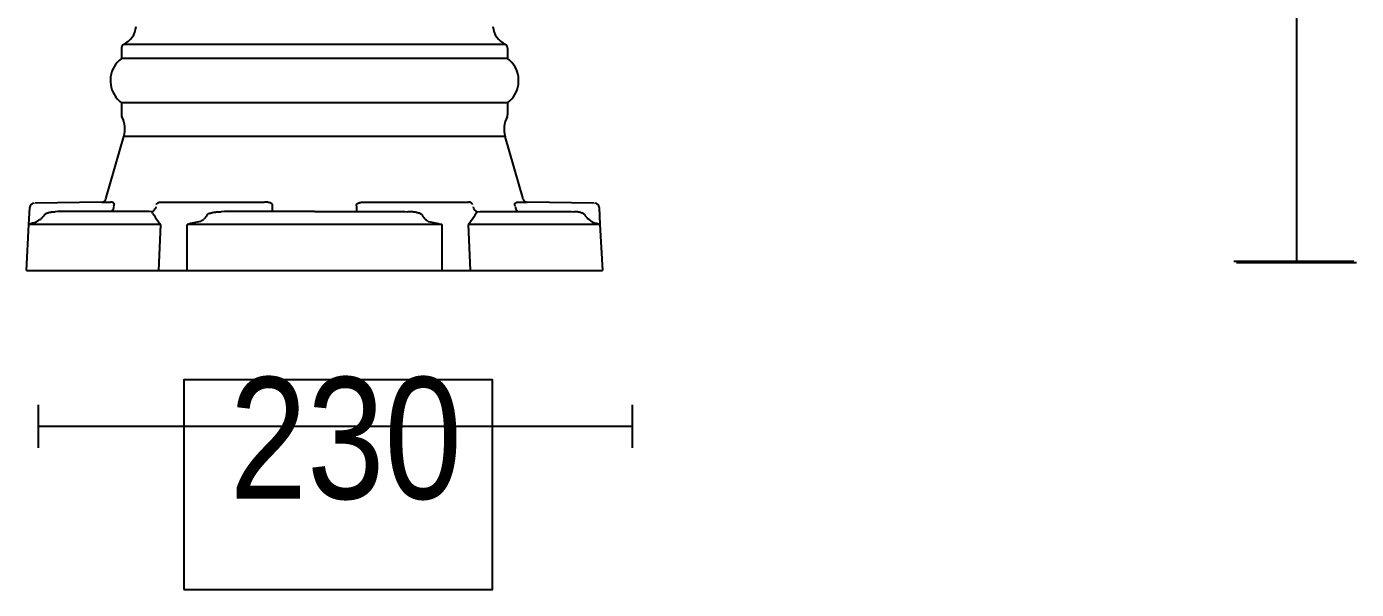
# Model space of a CAD drawing. Extents: x 0 to 180, y 0 to 331.
# Drawn here: x 22.9 to 99.2, y 0 to 32.3 of the extents above; entities that cross this region are included whole.
import ezdxf

# ---------------------------------------------------------------- set-up
doc = ezdxf.new("R2010")
doc.units = 0
doc.layers.add('LIVELLO_1', color=160, linetype='Continuous')
doc.styles.add('STD', font='txt')

# ---------------------------------------------------------------- blocks, each defined once
blk = doc.blocks.new('AI9-BLK1')
at = {"layer": 'LIVELLO_1', "color": 7}
for p, q in [((5.637, 13.135), (5.633, -146.609)), ((-61.828, -134.298), (-61.828, -134.892)), ((-61.689, -134.073), (-39.798, -134.073)), ((-39.656, -134.298), (-39.656, -134.892)), ((-39.656, -134.892), (-61.828, -134.892)), ((-61.828, -137.426), (-61.828, -138.122)), ((-39.656, -137.426), (-61.828, -137.426)), ((-39.656, -137.426), (-39.656, -138.122)), ((-62.715, -142.948), (-61.689, -139.362)), ((-39.799, -139.362), (-61.689, -139.362)), ((-38.77, -142.948), (-39.799, -139.362)), ((-67.137, -144.412), (-67.084, -143.438)), ((-62.954, -143.131), (-66.787, -143.197)), ((-62.954, -143.131), (-62.455, -143.131)), ((-59.591, -143.131), (-53.607, -143.131)), ((-53.172, -143.367), (-53.172, -143.665)), ((-48.317, -143.665), (-48.317, -143.367)), ((-47.88, -143.131), (-41.895, -143.131)), ((-39.032, -143.131), (-38.533, -143.131)), ((-34.7, -143.197), (-38.533, -143.131)), ((-34.403, -143.438), (-34.352, -144.412)), ((-67.273, -147.053), (-67.137, -144.412)), ((-59.585, -144.412), (-67.137, -144.412)), ((-59.585, -144.412), (-59.703, -147.053)), ((-58.058, -147.053), (-58.058, -144.412)), ((-50.744, -144.412), (-58.058, -144.412)), ((-43.427, -144.412), (-50.744, -144.412)), ((-43.427, -144.412), (-43.427, -147.053)), ((-34.352, -144.412), (-41.902, -144.412)), ((-41.783, -147.053), (-41.902, -144.412)), ((-34.352, -144.412), (-34.214, -147.053)), ((2.043, -146.52), (8.927, -146.52)), ((-67.273, -147.053), (-50.744, -147.053)), ((-50.744, -147.053), (-34.214, -147.053)), ((2.191, -146.597), (9.076, -146.597)), ((-66.61, -154.772), (-66.61, -157.234)), ((-32.513, -154.772), (-32.513, -157.234)), ((-32.513, -156.004), (-66.61, -156.004))]:
    blk.add_line(p, q, dxfattribs=at)
for points in [[(-60.038, -143.679), (-60.069, -143.679), (-60.099, -143.679)], [(-41.446, -143.679), (-41.418, -143.679), (-41.389, -143.679)]]:
    blk.add_lwpolyline(points, dxfattribs=at)
blk.add_lwpolyline([(-58.251, -165.359), (-40.525, -165.359), (-40.525, -153.331), (-58.251, -153.331)], close=True, dxfattribs=at)
for points in [[(-61.689, -134.073), (-61.295, -133.879), (-61.031, -133.495), (-60.989, -133.057)], [(-40.499, -133.057), (-40.454, -133.495), (-40.192, -133.879), (-39.798, -134.073)], [(-61.689, -134.073), (-61.773, -134.113), (-61.828, -134.203), (-61.828, -134.298)], [(-39.656, -134.298), (-39.656, -134.203), (-39.712, -134.113), (-39.798, -134.073)], [(-61.828, -138.122), (-61.828, -138.16), (-61.818, -138.201), (-61.799, -138.239)], [(-39.686, -138.239), (-39.668, -138.201), (-39.656, -138.16), (-39.656, -138.122)], [(-61.689, -139.362), (-61.58, -138.988), (-61.618, -138.585), (-61.799, -138.239)], [(-39.686, -138.239), (-39.867, -138.585), (-39.907, -138.988), (-39.799, -139.362)], [(-66.838, -143.197), (-66.966, -143.201), (-67.078, -143.303), (-67.084, -143.438)], [(-62.954, -143.131), (-62.841, -143.128), (-62.746, -143.055), (-62.715, -142.948)], [(-38.77, -142.948), (-38.741, -143.055), (-38.644, -143.128), (-38.533, -143.131)], [(-34.403, -143.438), (-34.411, -143.303), (-34.519, -143.201), (-34.651, -143.197)]]:
    blk.add_open_spline(points, degree=3, dxfattribs=at)
for points, knots in [([(-61.828, -134.892), (-62.53, -135.415), (-62.67, -136.41), (-62.145, -137.107), (-62.054, -137.227), (-61.95, -137.337), (-61.828, -137.426)], [0, 0, 0, 0, 1, 1, 1, 2, 2, 2, 2]), ([(-39.656, -137.426), (-38.958, -136.901), (-38.815, -135.907), (-39.34, -135.209), (-39.429, -135.089), (-39.537, -134.982), (-39.656, -134.892)], [0, 0, 0, 0, 1, 1, 1, 2, 2, 2, 2]), ([(-62.275, -143.367), (-62.264, -143.352), (-62.257, -143.34), (-62.248, -143.326), (-62.244, -143.311), (-62.238, -143.299), (-62.238, -143.284), (-62.234, -143.273), (-62.234, -143.264), (-62.238, -143.254), (-62.238, -143.244), (-62.241, -143.233), (-62.244, -143.222), (-62.247, -143.22), (-62.248, -143.215), (-62.251, -143.209), (-62.251, -143.206), (-62.257, -143.201), (-62.26, -143.197), (-62.264, -143.192), (-62.269, -143.189), (-62.273, -143.183), (-62.278, -143.178), (-62.283, -143.175), (-62.284, -143.172), (-62.291, -143.168), (-62.296, -143.166), (-62.302, -143.163), (-62.306, -143.16), (-62.311, -143.158), (-62.319, -143.155), (-62.325, -143.151), (-62.333, -143.149), (-62.342, -143.146), (-62.352, -143.143), (-62.36, -143.139), (-62.372, -143.137), (-62.385, -143.134), (-62.397, -143.134), (-62.411, -143.134), (-62.427, -143.131), (-62.439, -143.131), (-62.455, -143.131)], [0, 0, 0, 0, 1, 1, 1, 2, 2, 2, 3, 3, 3, 4, 4, 4, 5, 5, 5, 6, 6, 6, 7, 7, 7, 8, 8, 8, 9, 9, 9, 10, 10, 10, 11, 11, 11, 12, 12, 12, 13, 13, 13, 14, 14, 14, 14]), ([(-62.284, -143.398), (-62.284, -143.421), (-62.286, -143.45), (-62.292, -143.473), (-62.296, -143.496), (-62.303, -143.52), (-62.311, -143.542), (-62.322, -143.566), (-62.333, -143.587), (-62.35, -143.609), (-62.367, -143.629), (-62.391, -143.647), (-62.411, -143.665)], [0, 0, 0, 0, 1, 1, 1, 2, 2, 2, 3, 3, 3, 4, 4, 4, 4]), ([(-59.848, -143.398), (-59.851, -143.413), (-59.855, -143.427), (-59.858, -143.444), (-59.861, -143.459), (-59.864, -143.473), (-59.87, -143.49), (-59.891, -143.523), (-59.915, -143.557), (-59.943, -143.587), (-59.972, -143.618), (-60.012, -143.647), (-60.049, -143.673)], [0, 0, 0, 0, 1, 1, 1, 2, 2, 2, 3, 3, 3, 4, 4, 4, 4]), ([(-59.821, -143.27), (-59.816, -143.258), (-59.806, -143.244), (-59.8, -143.233), (-59.793, -143.222), (-59.787, -143.215), (-59.775, -143.206), (-59.767, -143.197), (-59.763, -143.192), (-59.755, -143.189), (-59.748, -143.181), (-59.741, -143.175), (-59.735, -143.168), (-59.73, -143.168), (-59.725, -143.165), (-59.721, -143.163), (-59.718, -143.16), (-59.711, -143.158), (-59.705, -143.154), (-59.699, -143.151), (-59.691, -143.149), (-59.684, -143.146), (-59.674, -143.143), (-59.668, -143.139), (-59.658, -143.137), (-59.651, -143.137), (-59.639, -143.134), (-59.627, -143.134), (-59.614, -143.131), (-59.603, -143.131), (-59.591, -143.131)], [0, 0, 0, 0, 1, 1, 1, 2, 2, 2, 3, 3, 3, 4, 4, 4, 5, 5, 5, 6, 6, 6, 7, 7, 7, 8, 8, 8, 9, 9, 9, 10, 10, 10, 10]), ([(-53.172, -143.367), (-53.162, -143.352), (-53.156, -143.339), (-53.15, -143.323), (-53.147, -143.311), (-53.149, -143.293), (-53.156, -143.278), (-53.158, -143.27), (-53.162, -143.259), (-53.169, -143.252), (-53.175, -143.241), (-53.186, -143.233), (-53.192, -143.222), (-53.201, -143.22), (-53.207, -143.215), (-53.214, -143.209), (-53.22, -143.206), (-53.228, -143.201), (-53.235, -143.197), (-53.246, -143.192), (-53.253, -143.189), (-53.262, -143.183), (-53.274, -143.178), (-53.283, -143.175), (-53.292, -143.172), (-53.302, -143.168), (-53.313, -143.166), (-53.322, -143.163), (-53.335, -143.16), (-53.342, -143.158), (-53.353, -143.155), (-53.369, -143.151), (-53.387, -143.149), (-53.403, -143.146), (-53.42, -143.143), (-53.438, -143.139), (-53.456, -143.137), (-53.478, -143.134), (-53.505, -143.134), (-53.529, -143.134), (-53.553, -143.131), (-53.581, -143.131), (-53.607, -143.131)], [0, 0, 0, 0, 1, 1, 1, 2, 2, 2, 3, 3, 3, 4, 4, 4, 5, 5, 5, 6, 6, 6, 7, 7, 7, 8, 8, 8, 9, 9, 9, 10, 10, 10, 11, 11, 11, 12, 12, 12, 13, 13, 13, 14, 14, 14, 14]), ([(-48.317, -143.367), (-48.324, -143.352), (-48.33, -143.339), (-48.335, -143.323), (-48.338, -143.311), (-48.337, -143.293), (-48.33, -143.278), (-48.33, -143.27), (-48.323, -143.259), (-48.317, -143.252), (-48.31, -143.241), (-48.302, -143.233), (-48.293, -143.222), (-48.287, -143.22), (-48.279, -143.215), (-48.269, -143.209), (-48.266, -143.206), (-48.257, -143.201), (-48.251, -143.197), (-48.24, -143.192), (-48.233, -143.189), (-48.223, -143.183), (-48.211, -143.178), (-48.204, -143.175), (-48.194, -143.172), (-48.185, -143.168), (-48.174, -143.166), (-48.163, -143.163), (-48.153, -143.16), (-48.144, -143.158), (-48.132, -143.155), (-48.116, -143.151), (-48.101, -143.149), (-48.083, -143.146), (-48.065, -143.143), (-48.049, -143.139), (-48.03, -143.137), (-48.007, -143.134), (-47.982, -143.134), (-47.96, -143.134), (-47.934, -143.131), (-47.907, -143.131), (-47.88, -143.131)], [0, 0, 0, 0, 1, 1, 1, 2, 2, 2, 3, 3, 3, 4, 4, 4, 5, 5, 5, 6, 6, 6, 7, 7, 7, 8, 8, 8, 9, 9, 9, 10, 10, 10, 11, 11, 11, 12, 12, 12, 13, 13, 13, 14, 14, 14, 14]), ([(-41.663, -143.27), (-41.671, -143.258), (-41.677, -143.244), (-41.685, -143.233), (-41.693, -143.222), (-41.699, -143.215), (-41.711, -143.206), (-41.715, -143.197), (-41.722, -143.192), (-41.73, -143.189), (-41.74, -143.181), (-41.744, -143.175), (-41.752, -143.168), (-41.757, -143.168), (-41.76, -143.165), (-41.767, -143.163), (-41.77, -143.16), (-41.776, -143.158), (-41.782, -143.154), (-41.786, -143.151), (-41.796, -143.149), (-41.802, -143.146), (-41.812, -143.143), (-41.818, -143.139), (-41.828, -143.137), (-41.84, -143.137), (-41.849, -143.134), (-41.86, -143.134), (-41.871, -143.131), (-41.883, -143.131), (-41.895, -143.131)], [0, 0, 0, 0, 1, 1, 1, 2, 2, 2, 3, 3, 3, 4, 4, 4, 5, 5, 5, 6, 6, 6, 7, 7, 7, 8, 8, 8, 9, 9, 9, 10, 10, 10, 10]), ([(-41.638, -143.398), (-41.634, -143.413), (-41.631, -143.427), (-41.627, -143.444), (-41.624, -143.459), (-41.621, -143.473), (-41.616, -143.49)], [0, 0, 0, 0, 1, 1, 1, 2, 2, 2, 2]), ([(-41.616, -143.49), (-41.594, -143.523), (-41.57, -143.557), (-41.543, -143.587), (-41.513, -143.618), (-41.473, -143.647), (-41.436, -143.673)], [0, 0, 0, 0, 1, 1, 1, 2, 2, 2, 2]), ([(-39.213, -143.367), (-39.221, -143.352), (-39.231, -143.34), (-39.237, -143.326), (-39.243, -143.311), (-39.248, -143.299), (-39.249, -143.284), (-39.249, -143.284), (-39.249, -143.254), (-39.249, -143.254), (-39.248, -143.244), (-39.246, -143.233), (-39.243, -143.222), (-39.238, -143.22), (-39.237, -143.215), (-39.235, -143.209), (-39.232, -143.206), (-39.231, -143.201), (-39.225, -143.197), (-39.221, -143.192), (-39.218, -143.189), (-39.213, -143.183), (-39.209, -143.178), (-39.204, -143.175), (-39.2, -143.172), (-39.194, -143.168), (-39.191, -143.166), (-39.185, -143.163), (-39.179, -143.16), (-39.174, -143.158), (-39.17, -143.155), (-39.161, -143.151), (-39.152, -143.149), (-39.143, -143.146), (-39.134, -143.143), (-39.124, -143.139), (-39.115, -143.137), (-39.101, -143.134), (-39.088, -143.134), (-39.077, -143.134), (-39.061, -143.131), (-39.046, -143.131), (-39.032, -143.131)], [0, 0, 0, 0, 1, 1, 1, 2, 2, 2, 3, 3, 3, 4, 4, 4, 5, 5, 5, 6, 6, 6, 7, 7, 7, 8, 8, 8, 9, 9, 9, 10, 10, 10, 11, 11, 11, 12, 12, 12, 13, 13, 13, 14, 14, 14, 14]), ([(-39.202, -143.398), (-39.202, -143.421), (-39.2, -143.45), (-39.194, -143.473), (-39.191, -143.496), (-39.185, -143.52), (-39.176, -143.542), (-39.165, -143.566), (-39.152, -143.587), (-39.137, -143.609), (-39.119, -143.629), (-39.096, -143.647), (-39.074, -143.665)], [0, 0, 0, 0, 1, 1, 1, 2, 2, 2, 3, 3, 3, 4, 4, 4, 4]), ([(-66.668, -144.235), (-66.687, -144.253), (-66.704, -144.27), (-66.721, -144.282), (-66.78, -144.325), (-66.859, -144.328), (-66.931, -144.345), (-67.002, -144.361), (-67.069, -144.384), (-67.137, -144.412)], [0, 0, 0, 0, 1, 1, 1, 2, 2, 2, 3, 3, 3, 3]), ([(-66.668, -144.235), (-66.632, -144.213), (-66.598, -144.197), (-66.562, -144.174), (-66.529, -144.149), (-66.498, -144.126), (-66.463, -144.102)], [0, 0, 0, 0, 1, 1, 1, 2, 2, 2, 2]), ([(-66.24, -143.845), (-66.273, -143.893), (-66.302, -143.94), (-66.34, -143.983), (-66.379, -144.024), (-66.421, -144.064), (-66.463, -144.102)], [0, 0, 0, 0, 1, 1, 1, 2, 2, 2, 2]), ([(-66.24, -143.845), (-66.218, -143.827), (-66.192, -143.806), (-66.171, -143.791), (-66.149, -143.78), (-66.122, -143.767), (-66.101, -143.76), (-66.08, -143.751), (-66.061, -143.746), (-66.041, -143.739), (-66.022, -143.732), (-66.005, -143.728), (-65.983, -143.723), (-65.96, -143.719), (-65.941, -143.713), (-65.914, -143.708), (-65.894, -143.705), (-65.87, -143.699), (-65.847, -143.694), (-65.816, -143.691), (-65.78, -143.687), (-65.746, -143.685), (-65.71, -143.682), (-65.672, -143.682), (-65.636, -143.679)], [0, 0, 0, 0, 1, 1, 1, 2, 2, 2, 3, 3, 3, 4, 4, 4, 5, 5, 5, 6, 6, 6, 7, 7, 7, 8, 8, 8, 8]), ([(-60.099, -143.679), (-60.483, -143.673), (-60.87, -143.671), (-61.256, -143.668), (-61.641, -143.665), (-62.027, -143.665), (-62.411, -143.665), (-62.616, -143.662), (-62.824, -143.662), (-63.031, -143.665), (-63.031, -143.665), (-63.674, -143.665), (-63.674, -143.665), (-63.966, -143.665), (-64.262, -143.67), (-64.554, -143.671), (-64.917, -143.673), (-65.275, -143.676), (-65.636, -143.679)], [0, 0, 0, 0, 1, 1, 1, 2, 2, 2, 3, 3, 3, 4, 4, 4, 5, 5, 5, 6, 6, 6, 6]), ([(-60.031, -143.78), (-60.035, -143.763), (-60.038, -143.746), (-60.038, -143.731), (-60.041, -143.714), (-60.038, -143.694), (-60.038, -143.679)], [0, 0, 0, 0, 1, 1, 1, 2, 2, 2, 2]), ([(-60.031, -143.78), (-59.935, -143.923), (-59.836, -144.068), (-59.735, -144.21), (-59.685, -144.276), (-59.636, -144.346), (-59.585, -144.412)], [0, 0, 0, 0, 1, 1, 1, 2, 2, 2, 2]), ([(-57.281, -144.235), (-57.409, -144.262), (-57.54, -144.29), (-57.668, -144.319), (-57.8, -144.348), (-57.928, -144.38), (-58.058, -144.412)], [0, 0, 0, 0, 1, 1, 1, 2, 2, 2, 2]), ([(-57.281, -144.235), (-57.245, -144.213), (-57.21, -144.197), (-57.18, -144.175), (-57.151, -144.154), (-57.121, -144.128), (-57.091, -144.102)], [0, 0, 0, 0, 1, 1, 1, 2, 2, 2, 2]), ([(-56.908, -143.845), (-56.932, -143.888), (-56.957, -143.939), (-56.988, -143.98), (-57.019, -144.024), (-57.057, -144.064), (-57.091, -144.102)], [0, 0, 0, 0, 1, 1, 1, 2, 2, 2, 2]), ([(-56.908, -143.845), (-56.875, -143.823), (-56.845, -143.804), (-56.814, -143.791), (-56.785, -143.778), (-56.755, -143.767), (-56.722, -143.758), (-56.696, -143.749), (-56.672, -143.746), (-56.648, -143.739), (-56.623, -143.732), (-56.597, -143.728), (-56.572, -143.723), (-56.542, -143.719), (-56.514, -143.713), (-56.478, -143.708), (-56.448, -143.705), (-56.417, -143.699), (-56.386, -143.694), (-56.341, -143.691), (-56.297, -143.687), (-56.253, -143.685), (-56.203, -143.682), (-56.153, -143.682), (-56.103, -143.679)], [0, 0, 0, 0, 1, 1, 1, 2, 2, 2, 3, 3, 3, 4, 4, 4, 5, 5, 5, 6, 6, 6, 7, 7, 7, 8, 8, 8, 8]), ([(-53.172, -143.665), (-53.658, -143.668), (-54.148, -143.67), (-54.637, -143.673), (-55.126, -143.673), (-55.616, -143.678), (-56.103, -143.679)], [0, 0, 0, 0, 1, 1, 1, 2, 2, 2, 2]), ([(-50.744, -143.662), (-50.744, -143.662), (-50.744, -143.662), (-50.744, -143.662), (-50.744, -143.662), (-50.746, -143.662), (-50.746, -143.662), (-50.746, -143.662), (-50.75, -143.662), (-50.75, -143.662), (-50.75, -143.662), (-50.752, -143.662), (-50.752, -143.662), (-50.752, -143.662), (-50.755, -143.662), (-50.755, -143.662), (-50.755, -143.662), (-50.759, -143.662), (-50.759, -143.662), (-50.759, -143.662), (-50.762, -143.662), (-50.762, -143.662), (-50.762, -143.662), (-50.765, -143.662), (-50.765, -143.662), (-50.765, -143.662), (-50.771, -143.662), (-50.771, -143.662), (-50.771, -143.662), (-50.774, -143.662), (-50.774, -143.662), (-50.774, -143.662), (-50.777, -143.662), (-50.777, -143.662), (-50.777, -143.662), (-50.783, -143.662), (-50.783, -143.662), (-50.783, -143.662), (-50.788, -143.662), (-50.788, -143.662), (-50.788, -143.662), (-50.796, -143.662), (-50.796, -143.662), (-50.796, -143.662), (-50.801, -143.662), (-50.801, -143.662), (-50.801, -143.662), (-50.807, -143.662), (-50.807, -143.662), (-50.807, -143.662), (-50.813, -143.662), (-50.813, -143.662), (-50.813, -143.662), (-50.817, -143.662), (-50.817, -143.662), (-50.817, -143.662), (-50.826, -143.662), (-50.826, -143.662), (-50.826, -143.662), (-50.833, -143.662), (-50.833, -143.662), (-50.833, -143.662), (-50.843, -143.662), (-50.843, -143.662), (-50.843, -143.662), (-50.849, -143.662), (-50.849, -143.662), (-50.849, -143.662), (-50.859, -143.662), (-50.859, -143.662), (-50.859, -143.662), (-50.865, -143.662), (-50.865, -143.662), (-50.865, -143.662), (-50.872, -143.662), (-50.872, -143.662), (-50.872, -143.662), (-50.881, -143.662), (-50.881, -143.662), (-50.881, -143.662), (-50.89, -143.662), (-50.89, -143.662), (-50.89, -143.662), (-50.897, -143.662), (-50.897, -143.662), (-50.897, -143.662), (-50.908, -143.662), (-50.908, -143.662), (-50.908, -143.662), (-50.919, -143.662), (-50.919, -143.662), (-50.919, -143.662), (-50.926, -143.662), (-50.926, -143.662), (-50.926, -143.662), (-50.936, -143.662), (-50.936, -143.662), (-50.936, -143.662), (-50.946, -143.662), (-50.946, -143.662), (-50.946, -143.662), (-50.956, -143.662), (-50.956, -143.662), (-50.956, -143.662), (-50.966, -143.662), (-50.966, -143.662), (-50.966, -143.662), (-50.977, -143.662), (-50.977, -143.662), (-50.977, -143.662), (-50.987, -143.662), (-50.987, -143.662), (-50.987, -143.662), (-50.998, -143.662), (-50.998, -143.662), (-50.998, -143.662), (-51.007, -143.662), (-51.007, -143.662), (-51.007, -143.662), (-51.016, -143.662), (-51.016, -143.662), (-51.016, -143.662), (-51.029, -143.662), (-51.029, -143.662), (-51.029, -143.662), (-51.039, -143.662), (-51.039, -143.662), (-51.039, -143.662), (-51.051, -143.662), (-51.051, -143.662), (-51.051, -143.662), (-51.06, -143.662), (-51.06, -143.662), (-51.06, -143.662), (-51.071, -143.662), (-51.071, -143.662), (-51.071, -143.662), (-51.084, -143.662), (-51.084, -143.662), (-51.084, -143.662), (-51.093, -143.662), (-51.093, -143.662), (-51.093, -143.662), (-51.105, -143.662), (-51.105, -143.662), (-51.105, -143.662), (-51.117, -143.662), (-51.117, -143.662), (-51.117, -143.662), (-51.129, -143.662), (-51.129, -143.662), (-51.129, -143.662), (-51.141, -143.662), (-51.141, -143.662), (-51.141, -143.662), (-51.151, -143.662), (-51.151, -143.662), (-51.151, -143.662), (-51.16, -143.662), (-51.16, -143.662), (-51.16, -143.662), (-51.172, -143.662), (-51.172, -143.662), (-51.172, -143.662), (-51.184, -143.662), (-51.184, -143.662), (-51.184, -143.662), (-51.196, -143.662), (-51.196, -143.662), (-51.196, -143.662), (-51.207, -143.662), (-51.207, -143.662), (-51.207, -143.662), (-51.22, -143.662), (-51.22, -143.662), (-51.22, -143.662), (-51.23, -143.662), (-51.23, -143.662), (-51.23, -143.662), (-51.265, -143.662), (-51.265, -143.662), (-51.265, -143.662), (-51.301, -143.662), (-51.301, -143.662), (-51.301, -143.662), (-51.336, -143.662), (-51.336, -143.662), (-51.336, -143.662), (-51.371, -143.662), (-51.371, -143.662), (-51.371, -143.662), (-51.404, -143.662), (-51.404, -143.662), (-51.418, -143.662), (-51.429, -143.665), (-51.438, -143.665), (-51.438, -143.665), (-51.472, -143.665), (-51.472, -143.665), (-51.472, -143.665), (-51.509, -143.665), (-51.509, -143.665), (-51.509, -143.665), (-51.542, -143.665), (-51.542, -143.665), (-51.542, -143.665), (-51.576, -143.665), (-51.576, -143.665), (-51.576, -143.665), (-51.609, -143.665), (-51.609, -143.665), (-51.609, -143.665), (-51.643, -143.665), (-51.643, -143.665), (-51.643, -143.665), (-51.676, -143.665), (-51.676, -143.665), (-51.676, -143.665), (-51.707, -143.665), (-51.707, -143.665), (-51.707, -143.665), (-51.743, -143.665), (-51.743, -143.665), (-51.743, -143.665), (-51.776, -143.665), (-51.776, -143.665), (-51.776, -143.665), (-51.809, -143.665), (-51.809, -143.665), (-51.809, -143.665), (-51.843, -143.665), (-51.843, -143.665), (-51.843, -143.665), (-51.879, -143.665), (-51.879, -143.665), (-51.879, -143.665), (-51.911, -143.665), (-51.911, -143.665), (-51.911, -143.665), (-51.945, -143.665), (-51.945, -143.665), (-51.945, -143.665), (-51.981, -143.665), (-51.981, -143.665), (-51.981, -143.665), (-52.015, -143.665), (-52.015, -143.665), (-52.015, -143.665), (-52.048, -143.665), (-52.048, -143.665), (-52.048, -143.665), (-52.085, -143.665), (-52.085, -143.665), (-52.085, -143.665), (-52.12, -143.665), (-52.12, -143.665), (-52.12, -143.665), (-52.139, -143.665), (-52.139, -143.665), (-52.139, -143.665), (-52.158, -143.665), (-52.158, -143.665), (-52.158, -143.665), (-52.178, -143.665), (-52.178, -143.665), (-52.178, -143.665), (-52.197, -143.665), (-52.197, -143.665), (-52.197, -143.665), (-52.217, -143.665), (-52.217, -143.665), (-52.217, -143.665), (-52.237, -143.665), (-52.237, -143.665), (-52.237, -143.665), (-52.258, -143.665), (-52.258, -143.665), (-52.258, -143.665), (-52.275, -143.665), (-52.275, -143.665), (-52.275, -143.665), (-52.297, -143.665), (-52.297, -143.665), (-52.297, -143.665), (-52.317, -143.665), (-52.317, -143.665), (-52.317, -143.665), (-52.334, -143.665), (-52.334, -143.665), (-52.334, -143.665), (-52.356, -143.665), (-52.356, -143.665), (-52.356, -143.665), (-52.373, -143.665), (-52.373, -143.665), (-52.373, -143.665), (-52.394, -143.665), (-52.394, -143.665), (-52.394, -143.665), (-52.412, -143.665), (-52.412, -143.665), (-52.412, -143.665), (-52.434, -143.665), (-52.434, -143.665), (-52.434, -143.665), (-52.453, -143.665), (-52.453, -143.665), (-52.453, -143.665), (-52.472, -143.665), (-52.472, -143.665), (-52.472, -143.665), (-52.492, -143.665), (-52.492, -143.665), (-52.492, -143.665), (-52.51, -143.665), (-52.51, -143.665), (-52.51, -143.665), (-52.533, -143.665), (-52.533, -143.665), (-52.533, -143.665), (-52.552, -143.665), (-52.552, -143.665), (-52.552, -143.665), (-52.57, -143.665), (-52.57, -143.665), (-52.57, -143.665), (-52.589, -143.665), (-52.589, -143.665), (-52.589, -143.665), (-52.607, -143.665), (-52.607, -143.665), (-52.607, -143.665), (-52.628, -143.665), (-52.628, -143.665), (-52.628, -143.665), (-52.647, -143.665), (-52.647, -143.665), (-52.647, -143.665), (-52.665, -143.665), (-52.665, -143.665), (-52.665, -143.665), (-52.686, -143.665), (-52.686, -143.665), (-52.686, -143.665), (-52.703, -143.665), (-52.703, -143.665), (-52.703, -143.665), (-52.722, -143.665), (-52.722, -143.665), (-52.722, -143.665), (-52.739, -143.665), (-52.739, -143.665), (-52.739, -143.665), (-52.758, -143.665), (-52.758, -143.665), (-52.758, -143.665), (-52.778, -143.665), (-52.778, -143.665), (-52.778, -143.665), (-52.794, -143.665), (-52.794, -143.665), (-52.794, -143.665), (-52.811, -143.665), (-52.811, -143.665), (-52.811, -143.665), (-52.83, -143.665), (-52.83, -143.665), (-52.83, -143.665), (-52.846, -143.665), (-52.846, -143.665), (-52.846, -143.665), (-52.862, -143.665), (-52.862, -143.665), (-52.862, -143.665), (-52.878, -143.665), (-52.878, -143.665), (-52.878, -143.665), (-52.898, -143.665), (-52.898, -143.665), (-52.898, -143.665), (-52.914, -143.665), (-52.914, -143.665), (-52.914, -143.665), (-52.929, -143.665), (-52.929, -143.665), (-52.929, -143.665), (-52.944, -143.665), (-52.944, -143.665), (-52.944, -143.665), (-52.959, -143.665), (-52.959, -143.665), (-52.959, -143.665), (-52.977, -143.665), (-52.977, -143.665), (-52.977, -143.665), (-52.992, -143.665), (-52.992, -143.665), (-52.992, -143.665), (-53.008, -143.665), (-53.008, -143.665), (-53.008, -143.665), (-53.02, -143.665), (-53.02, -143.665), (-53.02, -143.665), (-53.034, -143.665), (-53.034, -143.665), (-53.034, -143.665), (-53.049, -143.665), (-53.049, -143.665), (-53.049, -143.665), (-53.064, -143.665), (-53.064, -143.665), (-53.064, -143.665), (-53.077, -143.665), (-53.077, -143.665), (-53.077, -143.665), (-53.088, -143.665), (-53.088, -143.665), (-53.088, -143.665), (-53.101, -143.665), (-53.101, -143.665), (-53.101, -143.665), (-53.113, -143.665), (-53.113, -143.665), (-53.113, -143.665), (-53.126, -143.665), (-53.126, -143.665), (-53.126, -143.665), (-53.138, -143.665), (-53.138, -143.665), (-53.138, -143.665), (-53.149, -143.665), (-53.149, -143.665), (-53.149, -143.665), (-53.159, -143.665), (-53.159, -143.665), (-53.159, -143.665), (-53.172, -143.665), (-53.172, -143.665)], [0, 0, 0, 0, 1, 1, 1, 2, 2, 2, 3, 3, 3, 4, 4, 4, 5, 5, 5, 6, 6, 6, 7, 7, 7, 8, 8, 8, 9, 9, 9, 10, 10, 10, 11, 11, 11, 12, 12, 12, 13, 13, 13, 14, 14, 14, 15, 15, 15, 16, 16, 16, 17, 17, 17, 18, 18, 18, 19, 19, 19, 20, 20, 20, 21, 21, 21, 22, 22, 22, 23, 23, 23, 24, 24, 24, 25, 25, 25, 26, 26, 26, 27, 27, 27, 28, 28, 28, 29, 29, 29, 30, 30, 30, 31, 31, 31, 32, 32, 32, 33, 33, 33, 34, 34, 34, 35, 35, 35, 36, 36, 36, 37, 37, 37, 38, 38, 38, 39, 39, 39, 40, 40, 40, 41, 41, 41, 42, 42, 42, 43, 43, 43, 44, 44, 44, 45, 45, 45, 46, 46, 46, 47, 47, 47, 48, 48, 48, 49, 49, 49, 50, 50, 50, 51, 51, 51, 52, 52, 52, 53, 53, 53, 54, 54, 54, 55, 55, 55, 56, 56, 56, 57, 57, 57, 58, 58, 58, 59, 59, 59, 60, 60, 60, 61, 61, 61, 62, 62, 62, 63, 63, 63, 64, 64, 64, 65, 65, 65, 66, 66, 66, 67, 67, 67, 68, 68, 68, 69, 69, 69, 70, 70, 70, 71, 71, 71, 72, 72, 72, 73, 73, 73, 74, 74, 74, 75, 75, 75, 76, 76, 76, 77, 77, 77, 78, 78, 78, 79, 79, 79, 80, 80, 80, 81, 81, 81, 82, 82, 82, 83, 83, 83, 84, 84, 84, 85, 85, 85, 86, 86, 86, 87, 87, 87, 88, 88, 88, 89, 89, 89, 90, 90, 90, 91, 91, 91, 92, 92, 92, 93, 93, 93, 94, 94, 94, 95, 95, 95, 96, 96, 96, 97, 97, 97, 98, 98, 98, 99, 99, 99, 100, 100, 100, 101, 101, 101, 102, 102, 102, 103, 103, 103, 104, 104, 104, 105, 105, 105, 106, 106, 106, 107, 107, 107, 108, 108, 108, 109, 109, 109, 110, 110, 110, 111, 111, 111, 112, 112, 112, 113, 113, 113, 114, 114, 114, 115, 115, 115, 116, 116, 116, 117, 117, 117, 118, 118, 118, 119, 119, 119, 120, 120, 120, 121, 121, 121, 122, 122, 122, 123, 123, 123, 124, 124, 124, 125, 125, 125, 126, 126, 126, 127, 127, 127, 128, 128, 128, 129, 129, 129, 130, 130, 130, 131, 131, 131, 132, 132, 132, 133, 133, 133, 134, 134, 134, 135, 135, 135, 136, 136, 136, 137, 137, 137, 138, 138, 138, 139, 139, 139, 140, 140, 140, 141, 141, 141, 142, 142, 142, 143, 143, 143, 144, 144, 144, 145, 145, 145, 146, 146, 146, 146]), ([(-50.744, -143.662), (-50.744, -143.662), (-50.744, -143.662), (-50.744, -143.662), (-50.744, -143.662), (-50.742, -143.662), (-50.742, -143.662), (-50.742, -143.662), (-50.741, -143.662), (-50.741, -143.662), (-50.741, -143.662), (-50.738, -143.662), (-50.738, -143.662), (-50.738, -143.662), (-50.736, -143.662), (-50.736, -143.662), (-50.736, -143.662), (-50.733, -143.662), (-50.733, -143.662), (-50.733, -143.662), (-50.732, -143.662), (-50.732, -143.662), (-50.732, -143.662), (-50.729, -143.662), (-50.729, -143.662), (-50.729, -143.662), (-50.724, -143.662), (-50.724, -143.662), (-50.724, -143.662), (-50.72, -143.662), (-50.72, -143.662), (-50.72, -143.662), (-50.716, -143.662), (-50.716, -143.662), (-50.716, -143.662), (-50.71, -143.662), (-50.71, -143.662), (-50.71, -143.662), (-50.708, -143.662), (-50.708, -143.662), (-50.708, -143.662), (-50.702, -143.662), (-50.702, -143.662), (-50.702, -143.662), (-50.698, -143.662), (-50.698, -143.662), (-50.698, -143.662), (-50.693, -143.662), (-50.693, -143.662), (-50.693, -143.662), (-50.683, -143.662), (-50.683, -143.662), (-50.683, -143.662), (-50.68, -143.662), (-50.68, -143.662), (-50.68, -143.662), (-50.674, -143.662), (-50.674, -143.662), (-50.674, -143.662), (-50.666, -143.662), (-50.666, -143.662), (-50.666, -143.662), (-50.663, -143.662), (-50.663, -143.662), (-50.663, -143.662), (-50.652, -143.662), (-50.652, -143.662), (-50.652, -143.662), (-50.646, -143.662), (-50.646, -143.662), (-50.646, -143.662), (-50.638, -143.662), (-50.638, -143.662), (-50.638, -143.662), (-50.627, -143.662), (-50.627, -143.662), (-50.627, -143.662), (-50.62, -143.662), (-50.62, -143.662), (-50.62, -143.662), (-50.611, -143.662), (-50.611, -143.662), (-50.611, -143.662), (-50.608, -143.662), (-50.608, -143.662), (-50.608, -143.662), (-50.596, -143.662), (-50.596, -143.662), (-50.596, -143.662), (-50.588, -143.662), (-50.588, -143.662), (-50.588, -143.662), (-50.58, -143.662), (-50.58, -143.662), (-50.58, -143.662), (-50.571, -143.662), (-50.571, -143.662), (-50.571, -143.662), (-50.558, -143.662), (-50.558, -143.662), (-50.558, -143.662), (-50.549, -143.662), (-50.549, -143.662), (-50.549, -143.662), (-50.541, -143.662), (-50.541, -143.662), (-50.541, -143.662), (-50.53, -143.662), (-50.53, -143.662), (-50.53, -143.662), (-50.519, -143.662), (-50.519, -143.662), (-50.519, -143.662), (-50.511, -143.662), (-50.511, -143.662), (-50.511, -143.662), (-50.501, -143.662), (-50.501, -143.662), (-50.501, -143.662), (-50.489, -143.662), (-50.489, -143.662), (-50.489, -143.662), (-50.48, -143.662), (-50.48, -143.662), (-50.48, -143.662), (-50.469, -143.662), (-50.469, -143.662), (-50.469, -143.662), (-50.458, -143.662), (-50.458, -143.662), (-50.458, -143.662), (-50.447, -143.662), (-50.447, -143.662), (-50.447, -143.662), (-50.436, -143.662), (-50.436, -143.662), (-50.436, -143.662), (-50.425, -143.662), (-50.425, -143.662), (-50.425, -143.662), (-50.414, -143.662), (-50.414, -143.662), (-50.414, -143.662), (-50.404, -143.662), (-50.404, -143.662), (-50.404, -143.662), (-50.392, -143.662), (-50.392, -143.662), (-50.392, -143.662), (-50.38, -143.662), (-50.38, -143.662), (-50.38, -143.662), (-50.369, -143.662), (-50.369, -143.662), (-50.369, -143.662), (-50.356, -143.662), (-50.356, -143.662), (-50.356, -143.662), (-50.349, -143.662), (-50.349, -143.662), (-50.349, -143.662), (-50.338, -143.662), (-50.338, -143.662), (-50.338, -143.662), (-50.324, -143.662), (-50.324, -143.662), (-50.324, -143.662), (-50.313, -143.662), (-50.313, -143.662), (-50.313, -143.662), (-50.304, -143.662), (-50.304, -143.662), (-50.304, -143.662), (-50.291, -143.662), (-50.291, -143.662), (-50.291, -143.662), (-50.278, -143.662), (-50.278, -143.662), (-50.278, -143.662), (-50.267, -143.662), (-50.267, -143.662), (-50.267, -143.662), (-50.258, -143.662), (-50.258, -143.662), (-50.258, -143.662), (-50.22, -143.662), (-50.22, -143.662), (-50.22, -143.662), (-50.186, -143.662), (-50.186, -143.662), (-50.186, -143.662), (-50.15, -143.662), (-50.15, -143.662), (-50.15, -143.662), (-50.116, -143.662), (-50.116, -143.662), (-50.116, -143.662), (-50.082, -143.662), (-50.082, -143.662), (-50.069, -143.662), (-50.056, -143.665), (-50.049, -143.665), (-50.049, -143.665), (-50.013, -143.665), (-50.013, -143.665), (-50.013, -143.665), (-49.979, -143.665), (-49.979, -143.665), (-49.979, -143.665), (-49.944, -143.665), (-49.944, -143.665), (-49.944, -143.665), (-49.911, -143.665), (-49.911, -143.665), (-49.911, -143.665), (-49.876, -143.665), (-49.876, -143.665), (-49.876, -143.665), (-49.843, -143.665), (-49.843, -143.665), (-49.843, -143.665), (-49.811, -143.665), (-49.811, -143.665), (-49.811, -143.665), (-49.778, -143.665), (-49.778, -143.665), (-49.778, -143.665), (-49.742, -143.665), (-49.742, -143.665), (-49.742, -143.665), (-49.709, -143.665), (-49.709, -143.665), (-49.709, -143.665), (-49.675, -143.665), (-49.675, -143.665), (-49.675, -143.665), (-49.642, -143.665), (-49.642, -143.665), (-49.642, -143.665), (-49.606, -143.665), (-49.606, -143.665), (-49.606, -143.665), (-49.575, -143.665), (-49.575, -143.665), (-49.575, -143.665), (-49.54, -143.665), (-49.54, -143.665), (-49.54, -143.665), (-49.507, -143.665), (-49.507, -143.665), (-49.507, -143.665), (-49.47, -143.665), (-49.47, -143.665), (-49.47, -143.665), (-49.437, -143.665), (-49.437, -143.665), (-49.437, -143.665), (-49.403, -143.665), (-49.403, -143.665), (-49.403, -143.665), (-49.367, -143.665), (-49.367, -143.665), (-49.367, -143.665), (-49.346, -143.665), (-49.346, -143.665), (-49.346, -143.665), (-49.328, -143.665), (-49.328, -143.665), (-49.328, -143.665), (-49.311, -143.665), (-49.311, -143.665), (-49.311, -143.665), (-49.288, -143.665), (-49.288, -143.665), (-49.288, -143.665), (-49.27, -143.665), (-49.27, -143.665), (-49.27, -143.665), (-49.25, -143.665), (-49.25, -143.665), (-49.25, -143.665), (-49.23, -143.665), (-49.23, -143.665), (-49.23, -143.665), (-49.211, -143.665), (-49.211, -143.665), (-49.211, -143.665), (-49.19, -143.665), (-49.19, -143.665), (-49.19, -143.665), (-49.17, -143.665), (-49.17, -143.665), (-49.17, -143.665), (-49.151, -143.665), (-49.151, -143.665), (-49.151, -143.665), (-49.134, -143.665), (-49.134, -143.665), (-49.134, -143.665), (-49.112, -143.665), (-49.112, -143.665), (-49.112, -143.665), (-49.093, -143.665), (-49.093, -143.665), (-49.093, -143.665), (-49.073, -143.665), (-49.073, -143.665), (-49.073, -143.665), (-49.052, -143.665), (-49.052, -143.665), (-49.052, -143.665), (-49.033, -143.665), (-49.033, -143.665), (-49.033, -143.665), (-49.014, -143.665), (-49.014, -143.665), (-49.014, -143.665), (-48.995, -143.665), (-48.995, -143.665), (-48.995, -143.665), (-48.973, -143.665), (-48.973, -143.665), (-48.973, -143.665), (-48.954, -143.665), (-48.954, -143.665), (-48.954, -143.665), (-48.936, -143.665), (-48.936, -143.665), (-48.936, -143.665), (-48.917, -143.665), (-48.917, -143.665), (-48.917, -143.665), (-48.896, -143.665), (-48.896, -143.665), (-48.896, -143.665), (-48.879, -143.665), (-48.879, -143.665), (-48.879, -143.665), (-48.86, -143.665), (-48.86, -143.665), (-48.86, -143.665), (-48.839, -143.665), (-48.839, -143.665), (-48.839, -143.665), (-48.821, -143.665), (-48.821, -143.665), (-48.821, -143.665), (-48.802, -143.665), (-48.802, -143.665), (-48.802, -143.665), (-48.782, -143.665), (-48.782, -143.665), (-48.782, -143.665), (-48.765, -143.665), (-48.765, -143.665), (-48.765, -143.665), (-48.746, -143.665), (-48.746, -143.665), (-48.746, -143.665), (-48.727, -143.665), (-48.727, -143.665), (-48.727, -143.665), (-48.712, -143.665), (-48.712, -143.665), (-48.712, -143.665), (-48.691, -143.665), (-48.691, -143.665), (-48.691, -143.665), (-48.675, -143.665), (-48.675, -143.665), (-48.675, -143.665), (-48.657, -143.665), (-48.657, -143.665), (-48.657, -143.665), (-48.642, -143.665), (-48.642, -143.665), (-48.642, -143.665), (-48.623, -143.665), (-48.623, -143.665), (-48.623, -143.665), (-48.607, -143.665), (-48.607, -143.665), (-48.607, -143.665), (-48.59, -143.665), (-48.59, -143.665), (-48.59, -143.665), (-48.576, -143.665), (-48.576, -143.665), (-48.576, -143.665), (-48.557, -143.665), (-48.557, -143.665), (-48.557, -143.665), (-48.54, -143.665), (-48.54, -143.665), (-48.54, -143.665), (-48.526, -143.665), (-48.526, -143.665), (-48.526, -143.665), (-48.511, -143.665), (-48.511, -143.665), (-48.511, -143.665), (-48.495, -143.665), (-48.495, -143.665), (-48.495, -143.665), (-48.481, -143.665), (-48.481, -143.665), (-48.481, -143.665), (-48.466, -143.665), (-48.466, -143.665), (-48.466, -143.665), (-48.451, -143.665), (-48.451, -143.665), (-48.451, -143.665), (-48.436, -143.665), (-48.436, -143.665), (-48.436, -143.665), (-48.423, -143.665), (-48.423, -143.665), (-48.423, -143.665), (-48.411, -143.665), (-48.411, -143.665), (-48.411, -143.665), (-48.398, -143.665), (-48.398, -143.665), (-48.398, -143.665), (-48.385, -143.665), (-48.385, -143.665), (-48.385, -143.665), (-48.372, -143.665), (-48.372, -143.665), (-48.372, -143.665), (-48.36, -143.665), (-48.36, -143.665), (-48.36, -143.665), (-48.35, -143.665), (-48.35, -143.665), (-48.35, -143.665), (-48.337, -143.665), (-48.337, -143.665), (-48.337, -143.665), (-48.324, -143.665), (-48.324, -143.665), (-48.324, -143.665), (-48.317, -143.665), (-48.317, -143.665)], [0, 0, 0, 0, 1, 1, 1, 2, 2, 2, 3, 3, 3, 4, 4, 4, 5, 5, 5, 6, 6, 6, 7, 7, 7, 8, 8, 8, 9, 9, 9, 10, 10, 10, 11, 11, 11, 12, 12, 12, 13, 13, 13, 14, 14, 14, 15, 15, 15, 16, 16, 16, 17, 17, 17, 18, 18, 18, 19, 19, 19, 20, 20, 20, 21, 21, 21, 22, 22, 22, 23, 23, 23, 24, 24, 24, 25, 25, 25, 26, 26, 26, 27, 27, 27, 28, 28, 28, 29, 29, 29, 30, 30, 30, 31, 31, 31, 32, 32, 32, 33, 33, 33, 34, 34, 34, 35, 35, 35, 36, 36, 36, 37, 37, 37, 38, 38, 38, 39, 39, 39, 40, 40, 40, 41, 41, 41, 42, 42, 42, 43, 43, 43, 44, 44, 44, 45, 45, 45, 46, 46, 46, 47, 47, 47, 48, 48, 48, 49, 49, 49, 50, 50, 50, 51, 51, 51, 52, 52, 52, 53, 53, 53, 54, 54, 54, 55, 55, 55, 56, 56, 56, 57, 57, 57, 58, 58, 58, 59, 59, 59, 60, 60, 60, 61, 61, 61, 62, 62, 62, 63, 63, 63, 64, 64, 64, 65, 65, 65, 66, 66, 66, 67, 67, 67, 68, 68, 68, 69, 69, 69, 70, 70, 70, 71, 71, 71, 72, 72, 72, 73, 73, 73, 74, 74, 74, 75, 75, 75, 76, 76, 76, 77, 77, 77, 78, 78, 78, 79, 79, 79, 80, 80, 80, 81, 81, 81, 82, 82, 82, 83, 83, 83, 84, 84, 84, 85, 85, 85, 86, 86, 86, 87, 87, 87, 88, 88, 88, 89, 89, 89, 90, 90, 90, 91, 91, 91, 92, 92, 92, 93, 93, 93, 94, 94, 94, 95, 95, 95, 96, 96, 96, 97, 97, 97, 98, 98, 98, 99, 99, 99, 100, 100, 100, 101, 101, 101, 102, 102, 102, 103, 103, 103, 104, 104, 104, 105, 105, 105, 106, 106, 106, 107, 107, 107, 108, 108, 108, 109, 109, 109, 110, 110, 110, 111, 111, 111, 112, 112, 112, 113, 113, 113, 114, 114, 114, 115, 115, 115, 116, 116, 116, 117, 117, 117, 118, 118, 118, 119, 119, 119, 120, 120, 120, 121, 121, 121, 122, 122, 122, 123, 123, 123, 124, 124, 124, 125, 125, 125, 126, 126, 126, 127, 127, 127, 128, 128, 128, 129, 129, 129, 130, 130, 130, 131, 131, 131, 132, 132, 132, 133, 133, 133, 134, 134, 134, 135, 135, 135, 136, 136, 136, 137, 137, 137, 138, 138, 138, 139, 139, 139, 140, 140, 140, 141, 141, 141, 142, 142, 142, 143, 143, 143, 144, 144, 144, 145, 145, 145, 146, 146, 146, 147, 147, 147, 148, 148, 148, 148]), ([(-48.317, -143.665), (-47.827, -143.668), (-47.338, -143.67), (-46.848, -143.673), (-46.359, -143.673), (-45.871, -143.678), (-45.382, -143.679)], [0, 0, 0, 0, 1, 1, 1, 2, 2, 2, 2]), ([(-44.579, -143.845), (-44.61, -143.823), (-44.64, -143.804), (-44.674, -143.791), (-44.704, -143.778), (-44.734, -143.767), (-44.765, -143.758), (-44.789, -143.749), (-44.813, -143.746), (-44.84, -143.739), (-44.863, -143.732), (-44.889, -143.728), (-44.913, -143.723), (-44.946, -143.719), (-44.976, -143.713), (-45.007, -143.708), (-45.037, -143.705), (-45.069, -143.699), (-45.101, -143.694), (-45.144, -143.691), (-45.19, -143.687), (-45.234, -143.685), (-45.282, -143.682), (-45.333, -143.682), (-45.382, -143.679)], [0, 0, 0, 0, 1, 1, 1, 2, 2, 2, 3, 3, 3, 4, 4, 4, 5, 5, 5, 6, 6, 6, 7, 7, 7, 8, 8, 8, 8]), ([(-44.579, -143.845), (-44.554, -143.888), (-44.528, -143.939), (-44.497, -143.98), (-44.467, -144.024), (-44.43, -144.064), (-44.394, -144.102)], [0, 0, 0, 0, 1, 1, 1, 2, 2, 2, 2]), ([(-44.209, -144.235), (-44.241, -144.213), (-44.273, -144.197), (-44.305, -144.175), (-44.336, -144.154), (-44.364, -144.128), (-44.394, -144.102)], [0, 0, 0, 0, 1, 1, 1, 2, 2, 2, 2]), ([(-44.209, -144.235), (-44.076, -144.262), (-43.945, -144.29), (-43.818, -144.319), (-43.686, -144.348), (-43.557, -144.38), (-43.427, -144.412)], [0, 0, 0, 0, 1, 1, 1, 2, 2, 2, 2]), ([(-41.455, -143.78), (-41.554, -143.923), (-41.649, -144.068), (-41.752, -144.21), (-41.801, -144.276), (-41.851, -144.346), (-41.902, -144.412)], [0, 0, 0, 0, 1, 1, 1, 2, 2, 2, 2]), ([(-41.455, -143.78), (-41.452, -143.763), (-41.451, -143.746), (-41.447, -143.731), (-41.446, -143.714), (-41.446, -143.694), (-41.446, -143.679)], [0, 0, 0, 0, 1, 1, 1, 2, 2, 2, 2]), ([(-41.389, -143.679), (-41.003, -143.673), (-40.617, -143.671), (-40.232, -143.668), (-39.848, -143.665), (-39.462, -143.665), (-39.074, -143.665)], [0, 0, 0, 0, 1, 1, 1, 2, 2, 2, 2]), ([(-39.074, -143.665), (-38.87, -143.662), (-38.663, -143.662), (-38.455, -143.665), (-38.455, -143.665), (-37.813, -143.665), (-37.813, -143.665), (-37.519, -143.665), (-37.225, -143.67), (-36.932, -143.671), (-36.571, -143.673), (-36.21, -143.676), (-35.851, -143.679)], [0, 0, 0, 0, 1, 1, 1, 2, 2, 2, 3, 3, 3, 4, 4, 4, 4]), ([(-35.247, -143.845), (-35.269, -143.827), (-35.293, -143.806), (-35.316, -143.791), (-35.338, -143.78), (-35.361, -143.767), (-35.388, -143.76), (-35.405, -143.751), (-35.426, -143.746), (-35.442, -143.739), (-35.465, -143.732), (-35.483, -143.728), (-35.502, -143.723), (-35.524, -143.719), (-35.548, -143.713), (-35.569, -143.708), (-35.593, -143.705), (-35.618, -143.699), (-35.641, -143.694), (-35.674, -143.691), (-35.706, -143.687), (-35.738, -143.685), (-35.776, -143.682), (-35.812, -143.682), (-35.851, -143.679)], [0, 0, 0, 0, 1, 1, 1, 2, 2, 2, 3, 3, 3, 4, 4, 4, 5, 5, 5, 6, 6, 6, 7, 7, 7, 8, 8, 8, 8]), ([(-35.247, -143.845), (-35.214, -143.893), (-35.184, -143.94), (-35.145, -143.983), (-35.106, -144.024), (-35.065, -144.064), (-35.022, -144.102)], [0, 0, 0, 0, 1, 1, 1, 2, 2, 2, 2]), ([(-34.817, -144.235), (-34.855, -144.213), (-34.887, -144.197), (-34.923, -144.174), (-34.956, -144.149), (-34.989, -144.126), (-35.022, -144.102)], [0, 0, 0, 0, 1, 1, 1, 2, 2, 2, 2]), ([(-34.817, -144.235), (-34.802, -144.253), (-34.783, -144.27), (-34.764, -144.282), (-34.705, -144.325), (-34.628, -144.328), (-34.554, -144.345), (-34.484, -144.361), (-34.417, -144.384), (-34.352, -144.412)], [0, 0, 0, 0, 1, 1, 1, 2, 2, 2, 3, 3, 3, 3])]:
    blk.add_open_spline(points, degree=3, knots=knots, dxfattribs=at)
at = {"layer": 'LIVELLO_1', "color": 7, "insert": (-55.617, -153.181), "char_height": 6.97904, "attachment_point": 1, "style": 'STD'}
blk.add_mtext('\\fArial Narrow|b0|i0;\\H6.9790;\\C7;230', dxfattribs=at)

msp = doc.modelspace()

# ---------------------------------------------------------------- block references
at = {"layer": 'LIVELLO_1', "color": 7}
msp.add_blockref('AI9-BLK1', (90.148847, 165.384048), dxfattribs=at)

doc.saveas('drawing.dxf')
